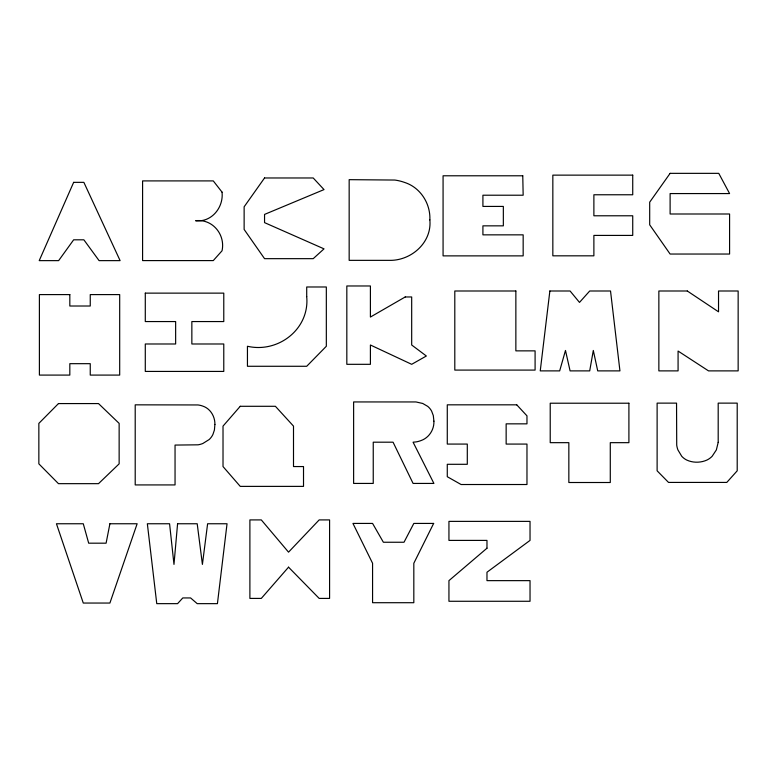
<?xml version="1.0" encoding="UTF-8"?>
<svg xmlns="http://www.w3.org/2000/svg" width="777" height="777" viewBox="0 0 777 777"><rect width="100%" height="100%" fill="white"/><g stroke="black" fill="none" stroke-linecap="round" stroke-linejoin="round"><path stroke-width="1.17" d="M145.289 293.133L145.289 321.561L175.641 321.561L175.641 343.988L145.289 343.988L145.289 371.425L223.776 371.425L223.776 343.988L191.851 343.988L191.851 321.561L223.776 321.561L223.776 293.133L145.289 293.133M222.037 192.113C223.757 207.313 211.703 222.513 195.649 220.746C212.539 218.599 225.592 234.722 222.037 250.786L213.277 260.596L142.589 260.596L142.589 180.905L213.277 180.905L222.037 192.113M214.899 424.456L214.423 429.982L212.908 434.489A17.24 17.24 0 0 1 209.207 439.52L202.846 443.492A23.193 23.193 0 0 1 198.048 444.823L175.048 445.075L175.048 484.926L135.208 484.926L135.208 404.836L197.941 404.953A21.377 21.377 0 0 1 202.603 406.041C210.363 408.479 215.103 416.53 214.899 424.456M429.856 219.91C432.07 242.677 410.994 260.955 389.209 260.353L349.164 260.353L349.164 179.662L394.842 180.05A47.494 47.494 0 0 1 404.632 182.449C420.386 187.471 430.643 203.584 429.856 219.91M433.906 421.163C434.294 429.584 429.021 437.82 420.988 440.578A24.845 24.845 0 0 1 415.977 441.919L413.082 442.191L433.906 483.43L413.082 483.43L393.065 442.191L373.242 442.191L373.242 483.43L353.622 483.43L353.622 401.942L415.977 401.952L422.727 403.467L427.68 406.342A15.987 15.987 0 0 1 431.633 411.13L433.304 415.578L433.906 421.163M306.711 296.6C309.79 329.166 278.049 353.389 247.445 346.26L247.445 366.278L306.711 366.278L326.33 346.26L326.33 286.985L306.711 286.985L306.711 296.6M177.583 523.756L173.98 564.403L169.571 523.756L147.348 523.756L156.76 603.651L177.583 603.651L182.789 597.94L190.598 597.94L197.203 603.651L217.424 603.651L227.039 523.756L207.614 523.756L202.409 564.403L197.203 523.756L177.583 523.756M718.191 442.375L716.365 449.902L712.159 456.264A18.658 18.658 0 0 1 706.963 460.033C700.65 462.898 693.006 462.966 686.703 460.033A17.123 17.123 0 0 1 681.73 456.274L677.913 449.902A22.426 22.426 0 0 1 676.718 445.124L676.544 403.127L657.119 403.127L657.119 470.804L668.531 482.42L726.796 482.42L737.208 470.804L737.208 403.127L718.191 403.127L718.191 442.375M549.863 290.996L540.248 370.882L559.673 370.882L565.481 350.466L570.085 370.882L589.704 370.882L593.307 350.466L597.717 370.882L619.939 370.882L610.528 290.996L589.704 290.996L579.496 302.408L570.085 290.996L549.863 290.996M109.907 523.756L106.099 543.181L88.685 543.181L83.275 523.756L56.449 523.756L83.275 603.049L109.907 603.049L137.14 523.756L109.907 523.756M73.65 182.352L39.219 260.635L58.634 260.635L73.65 239.811L83.867 239.811L99.087 260.635L120.105 260.635L83.867 182.352L73.65 182.352M433.644 523.426L413.82 563.267L413.82 602.709L372.572 602.709L372.572 563.267L352.952 523.426L372.572 523.426L383.382 542.249L404.011 542.249L413.82 523.426L433.644 523.426M264.549 177.972L244.133 206.808L244.133 229.438L264.549 258.663L313.209 258.663L324.019 248.854L264.549 222.63L264.549 214.413L324.019 189.588L313.209 177.972L264.549 177.972M670.114 173.349L649.689 202.185L649.689 224.806L670.114 254.04L729.584 254.04L729.584 213.996L670.114 213.996L670.114 193.57L729.584 193.57L718.764 173.349L670.114 173.349M240.248 406.293L223.018 426.117L223.018 466.559L240.248 486.383L303.516 486.383L303.516 466.559L293.502 466.559L293.502 426.117L275.398 406.293L240.248 406.293M288.539 567.171L261.305 598.407L249.893 598.407L249.893 519.91L261.305 519.91L288.539 552.156L319.172 519.91L329.584 519.91L329.584 598.407L319.172 598.407L288.539 567.171M58.469 403.574L38.85 423.387L38.85 463.84L58.469 483.663L98.514 483.663L119.143 463.84L119.143 423.387L98.514 403.574L58.469 403.574M486.975 548.212L448.941 580.642L448.941 601.272L530.031 601.272L530.031 580.642L486.975 580.642L486.975 572.231L530.031 540.403L530.031 521.377L448.941 521.377L448.941 540.403L486.975 540.403L486.975 548.212M405.215 296.969L370.406 317.055L370.406 285.975L346.824 285.975L346.824 364.316L370.406 364.316L370.406 344.998L411.684 364.316L426.359 356.002L411.684 344.998L411.684 296.969L405.215 296.969M632.731 175.136L552.836 175.136L552.836 255.827L593.881 255.827L593.881 235.412L632.731 235.412L632.731 215.783L593.881 215.783L593.881 194.765L632.731 194.765L632.731 175.136M522.766 175.787L443.075 175.787L443.075 255.876L523.164 255.876L523.164 234.848L482.915 234.848L482.915 225.845L503.341 225.845L503.341 206.42L482.915 206.42L482.915 195.212L523.164 195.212L522.766 175.787M515.86 290.996L454.798 290.996L454.798 370.085L535.091 370.085L535.091 350.864L515.86 350.864L515.86 290.996M687.295 290.996L658.857 290.996L658.857 370.882L678.078 370.882L678.078 351.058L708.517 370.882L738.15 370.882L738.15 290.996L718.531 290.996L718.531 311.82L687.295 290.996M69.823 294.6L39.394 294.6L39.394 375.087L69.823 375.087L69.823 363.675L90.249 363.675L90.249 375.087L119.687 375.087L119.687 294.6L90.249 294.6L90.249 306.012L69.823 306.012L69.823 294.6M628.904 403.214L550.223 403.214L550.223 442.667L568.842 442.667L568.842 482.507L610.285 482.507L610.285 442.667L628.904 442.667L628.904 403.214M516.754 404.827L447.28 404.827L447.28 444.075L467.298 444.075L467.298 464.296L447.28 464.296L447.28 476.709L461.091 484.518L526.971 484.518L526.971 444.075L506.148 444.075L506.148 423.844L526.971 423.844L526.971 415.841L516.754 404.827"/></g></svg>
